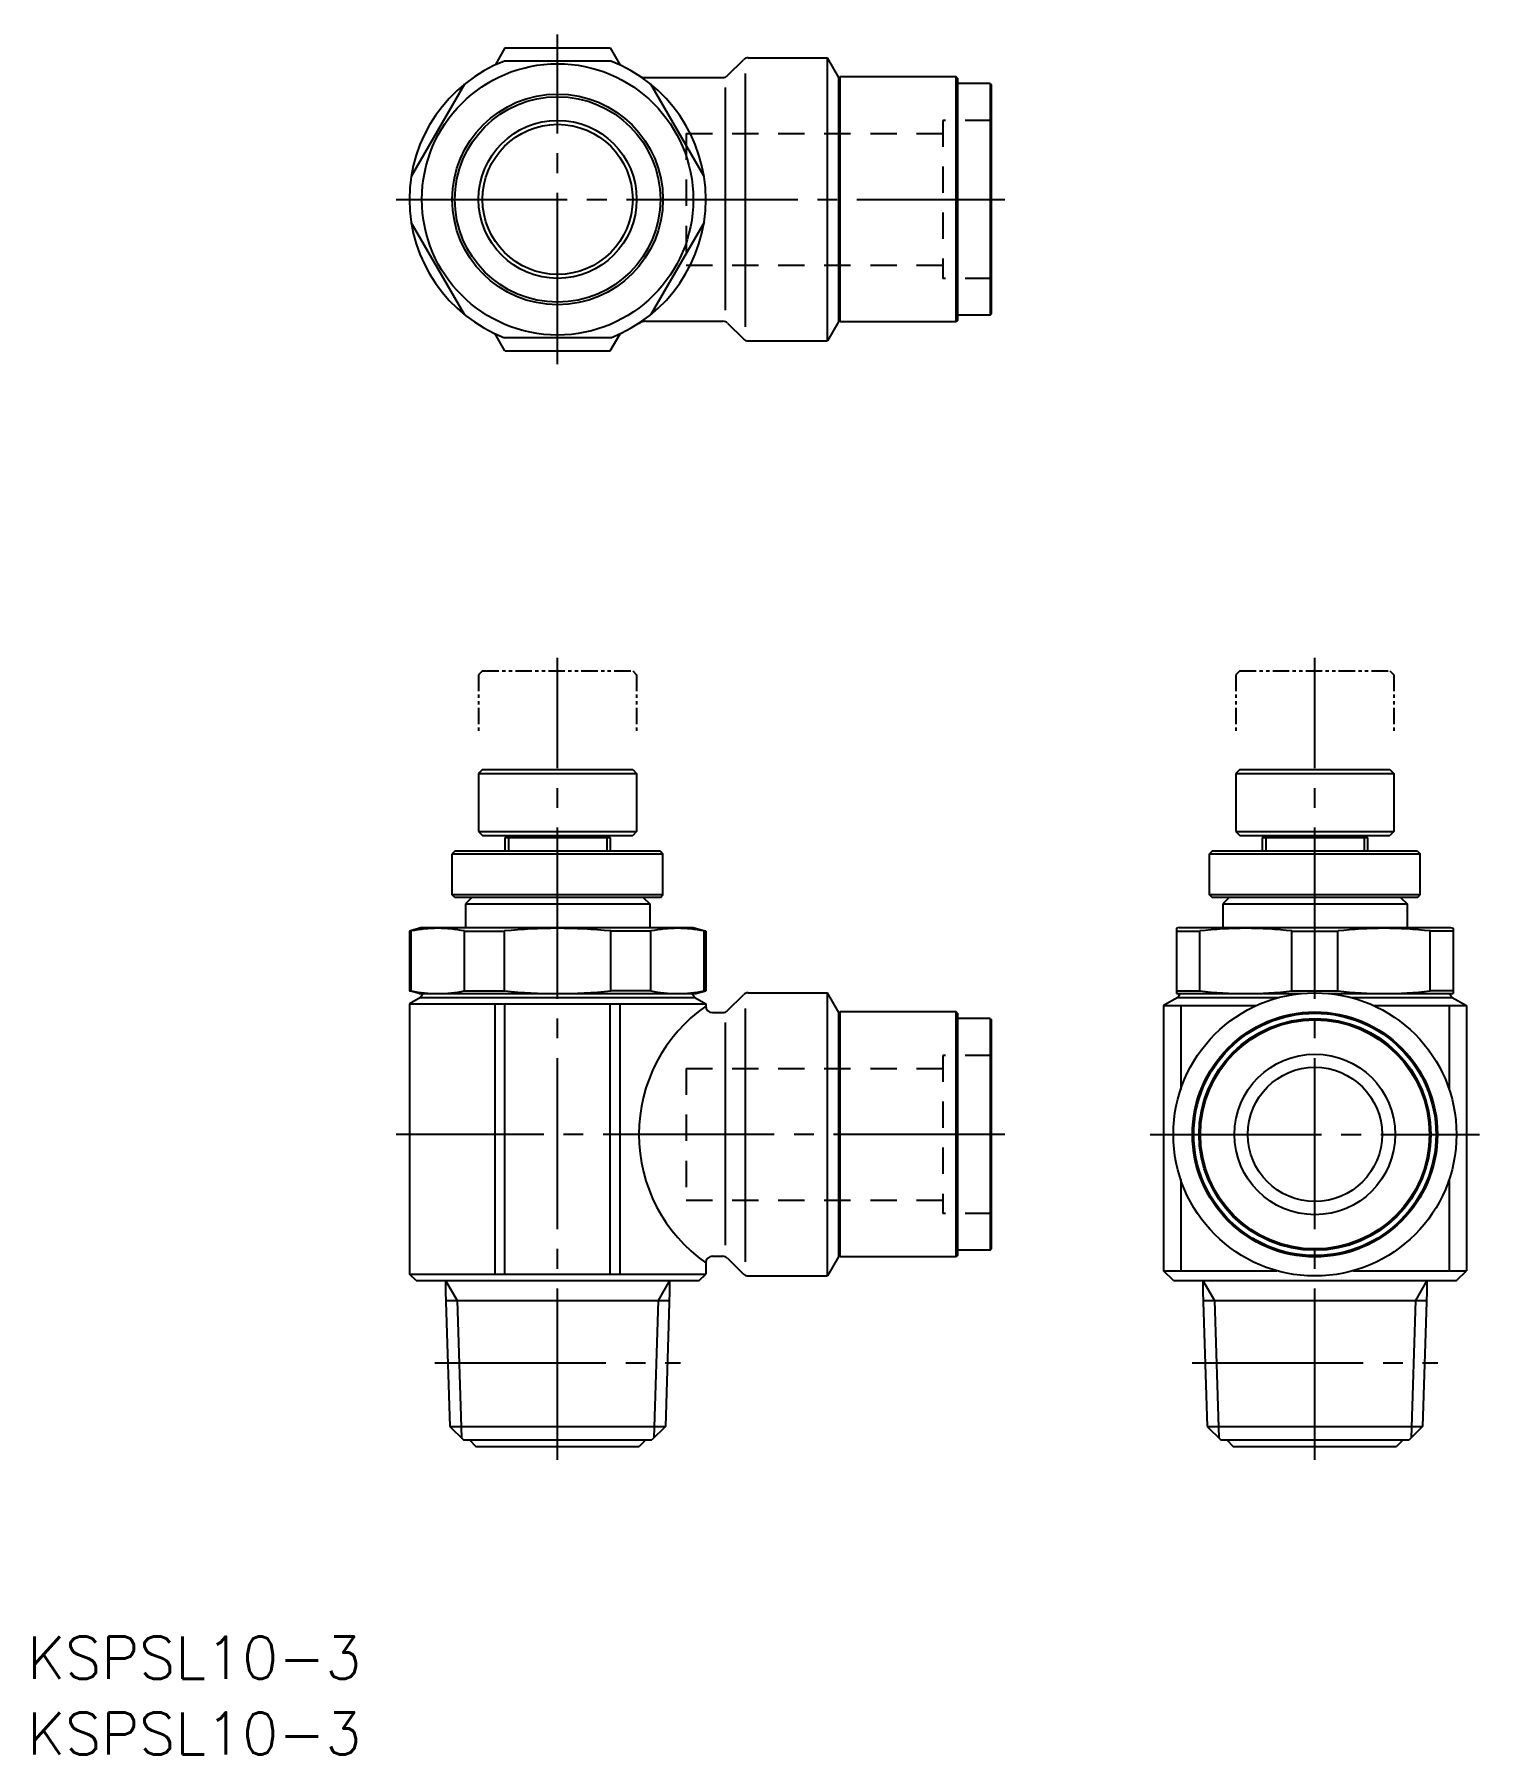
# Model space of a CAD drawing. Extents: x 52 to 162, y 130 to 260.
import ezdxf

# ---------------------------------------------------------------- set-up
doc = ezdxf.new("R2010")
doc.units = 0
for name, pattern in [('CENTER', [17.5, 13, -1.5, 1.5, -1.5]), ('DASHED', [3.5, 2, -1.5]), ('PHANTOM', [2.5, 1.25, -0.25, 0.25, -0.25, 0.25, -0.25])]:
    doc.linetypes.add(name, pattern=pattern)
doc.layers.get('0').update_dxf_attribs({"linetype": 'CONTINUOUS'})
doc.layers.add('CENTER', color=1, linetype='CENTER')
doc.styles.get("Standard").update_dxf_attribs({"font": 'txt.shx', "bigfont": '@extfont2.shx'})

msp = doc.modelspace()

# ---------------------------------------------------------------- linework, layer by layer
at = {"color": 7, "linetype": 'CONTINUOUS'}
for p, q in [((87.78, 259.39), (87.03, 258.09)), ((87.78, 259.39), (95.78, 259.39)), ((95.78, 259.39), (96.53, 258.09)), ((106.24, 258.64), (112.27, 258.64)), ((112.27, 237.14), (112.27, 258.64)), ((113.13, 257.14), (112.27, 258.64)), ((95.82, 258.39), (87.74, 258.39)), ((104.68, 257.29), (105.89, 258.49)), ((106.03, 257.44), (106.03, 238.22)), ((84.71, 256.64), (80.67, 249.64)), ((98.49, 257.14), (104.33, 257.14)), ((102.9, 249.64), (98.86, 256.64)), ((104.53, 239.49), (104.53, 256.39)), ((113.23, 257.19), (113.13, 257.09)), ((113.13, 238.64), (113.13, 257.14)), ((113.23, 238.59), (113.23, 257.19)), ((122.03, 257.19), (113.23, 257.19)), ((122.13, 257.09), (122.03, 257.19)), ((122.03, 238.59), (122.03, 257.19)), ((122.13, 257.09), (122.13, 238.69)), ((124.63, 256.69), (122.13, 256.69)), ((124.63, 256.69), (124.63, 239.09)), ((124.63, 256.69), (124.73, 256.59)), ((124.73, 239.19), (124.73, 256.59)), ((84.71, 239.14), (80.67, 246.14)), ((102.9, 246.14), (98.86, 239.14)), ((124.63, 239.09), (122.13, 239.09)), ((124.63, 239.09), (124.73, 239.19)), ((98.49, 238.64), (104.33, 238.64)), ((104.68, 238.49), (105.89, 237.29)), ((113.13, 238.64), (112.27, 237.14)), ((113.23, 238.59), (113.13, 238.69)), ((122.03, 238.59), (113.23, 238.59)), ((122.13, 238.69), (122.03, 238.59)), ((87.78, 236.39), (87.03, 237.69)), ((95.82, 237.39), (87.74, 237.39)), ((95.78, 236.39), (96.53, 237.69)), ((106.24, 237.14), (112.27, 237.14)), ((87.78, 236.39), (95.78, 236.39)), ((86.08, 204.59), (85.78, 204.29)), ((85.78, 204.29), (97.78, 204.29)), ((85.78, 204.29), (85.78, 199.89)), ((86.08, 204.59), (97.48, 204.59)), ((97.48, 204.59), (97.78, 204.29)), ((97.78, 204.29), (97.78, 199.89)), ((143.58, 204.59), (143.28, 204.29)), ((143.28, 204.29), (143.28, 199.89)), ((143.28, 204.29), (155.28, 204.29)), ((143.58, 204.59), (154.98, 204.59)), ((154.98, 204.59), (155.28, 204.29)), ((155.28, 204.29), (155.28, 199.89)), ((85.78, 199.89), (97.78, 199.89)), ((85.78, 199.89), (86.08, 199.59)), ((97.78, 199.89), (97.48, 199.59)), ((143.28, 199.89), (143.58, 199.59)), ((143.28, 199.89), (155.28, 199.89)), ((155.28, 199.89), (154.98, 199.59)), ((86.08, 199.59), (97.48, 199.59)), ((87.96, 199.59), (87.78, 199.41)), ((95.78, 199.41), (87.78, 199.41)), ((87.78, 199.41), (87.78, 198.39)), ((95.6, 199.59), (95.78, 199.41)), ((95.78, 199.41), (95.78, 198.39)), ((143.58, 199.59), (154.98, 199.59)), ((145.46, 199.59), (145.28, 199.41)), ((145.28, 199.41), (145.28, 198.39)), ((153.28, 199.41), (145.28, 199.41)), ((153.1, 199.59), (153.28, 199.41)), ((153.28, 199.41), (153.28, 198.39)), ((83.98, 198.39), (83.78, 198.19)), ((83.78, 198.19), (99.78, 198.19)), ((83.78, 195.09), (83.78, 198.19)), ((99.58, 198.39), (83.98, 198.39)), ((99.58, 198.39), (99.78, 198.19)), ((99.78, 195.09), (99.78, 198.19)), ((141.48, 198.39), (141.28, 198.19)), ((141.28, 195.09), (141.28, 198.19)), ((141.28, 198.19), (157.28, 198.19)), ((157.08, 198.39), (141.48, 198.39)), ((157.08, 198.39), (157.28, 198.19)), ((157.28, 195.09), (157.28, 198.19)), ((99.78, 195.09), (83.78, 195.09)), ((83.98, 194.89), (83.78, 195.09)), ((99.58, 194.89), (83.98, 194.89)), ((85.28, 194.89), (84.78, 194.39)), ((98.28, 194.89), (98.78, 194.39)), ((99.58, 194.89), (99.78, 195.09)), ((141.48, 194.89), (141.28, 195.09)), ((157.28, 195.09), (141.28, 195.09)), ((157.08, 194.89), (141.48, 194.89)), ((142.78, 194.89), (142.28, 194.39)), ((155.78, 194.89), (156.28, 194.39)), ((157.08, 194.89), (157.28, 195.09)), ((84.78, 194.39), (98.78, 194.39)), ((84.78, 194.39), (84.78, 192.59)), ((98.78, 194.39), (98.78, 192.59)), ((142.28, 194.39), (142.28, 192.59)), ((142.28, 194.39), (156.28, 194.39)), ((156.28, 194.39), (156.28, 192.59)), ((81.48, 192.59), (80.53, 192.33)), ((80.53, 192.33), (80.67, 192.33)), ((80.53, 192.33), (80.53, 187.79)), ((80.67, 187.79), (80.67, 192.33)), ((81.48, 192.59), (102.08, 192.59)), ((84.71, 192.33), (87.74, 192.33)), ((84.71, 187.79), (84.71, 192.33)), ((87.74, 187.79), (87.74, 192.33)), ((98.86, 192.33), (95.82, 192.33)), ((95.82, 187.79), (95.82, 192.33)), ((98.86, 187.79), (98.86, 192.33)), ((102.08, 192.59), (103.03, 192.33)), ((102.9, 187.79), (102.9, 192.33)), ((103.03, 192.33), (102.9, 192.33)), ((103.03, 192.33), (103.03, 187.79)), ((138.98, 192.59), (138.78, 192.54)), ((138.78, 192.54), (138.78, 187.59)), ((138.78, 192.33), (140.53, 192.33)), ((138.98, 192.59), (159.58, 192.59)), ((140.53, 187.79), (140.53, 192.33)), ((147.53, 192.33), (151.03, 192.33)), ((147.53, 187.79), (147.53, 192.33)), ((151.03, 187.79), (151.03, 192.33)), ((158.03, 187.79), (158.03, 192.33)), ((159.78, 192.33), (158.03, 192.33)), ((159.58, 192.59), (159.78, 192.54)), ((159.78, 192.54), (159.78, 187.59)), ((80.53, 187.79), (80.67, 187.79)), ((81.28, 187.59), (80.53, 187.79)), ((81.36, 187.29), (80.53, 186.81)), ((80.53, 186.81), (103.03, 186.81)), ((80.53, 186.81), (80.53, 166.29)), ((81.28, 187.59), (102.28, 187.59)), ((81.57, 187.59), (81.36, 187.29)), ((81.36, 187.29), (102.2, 187.29)), ((84.71, 187.79), (87.74, 187.79)), ((87.03, 166.29), (87.03, 186.81)), ((87.78, 166.29), (87.78, 186.81)), ((95.78, 166.29), (95.78, 186.81)), ((98.86, 187.79), (95.82, 187.79)), ((96.53, 166.29), (96.53, 186.81)), ((101.99, 187.59), (102.2, 187.29)), ((102.2, 187.29), (103.03, 186.81)), ((102.28, 187.59), (103.03, 187.79)), ((103.03, 187.79), (102.9, 187.79)), ((103.03, 186.81), (103.03, 186.64)), ((104.68, 186.29), (105.89, 187.49)), ((106.24, 187.64), (112.27, 187.64)), ((112.27, 166.14), (112.27, 187.64)), ((113.13, 186.14), (112.27, 187.64)), ((138.86, 187.29), (137.78, 186.67)), ((138.78, 187.79), (140.53, 187.79)), ((138.78, 187.59), (148.25, 187.59)), ((139.07, 187.59), (138.86, 187.29)), ((138.86, 187.29), (146.56, 187.29)), ((147.53, 187.79), (151.03, 187.79)), ((150.32, 187.59), (159.78, 187.59)), ((152, 187.29), (159.7, 187.29)), ((159.78, 187.79), (158.03, 187.79)), ((159.49, 187.59), (159.7, 187.29)), ((159.7, 187.29), (160.78, 186.67)), ((103.53, 186.14), (104.33, 186.14)), ((106.03, 186.44), (106.03, 167.22)), ((113.23, 186.19), (113.13, 186.09)), ((113.13, 167.64), (113.13, 186.14)), ((113.23, 167.59), (113.23, 186.19)), ((122.03, 186.19), (113.23, 186.19)), ((122.13, 186.09), (122.03, 186.19)), ((122.03, 167.59), (122.03, 186.19)), ((122.13, 186.09), (122.13, 167.69)), ((124.63, 185.69), (122.13, 185.69)), ((124.63, 185.69), (124.63, 168.09)), ((124.63, 185.69), (124.73, 185.59)), ((124.73, 168.19), (124.73, 185.59)), ((137.78, 186.67), (144.81, 186.67)), ((137.78, 186.67), (137.78, 166.54)), ((139.09, 186.67), (139.09, 180.29)), ((153.75, 186.67), (160.78, 186.67)), ((159.48, 186.67), (159.48, 180.29)), ((160.78, 186.67), (160.78, 166.54)), ((104.53, 168.49), (104.53, 185.39)), ((139.09, 173.49), (139.09, 166.54)), ((159.48, 173.49), (159.48, 166.54)), ((103.53, 167.64), (104.33, 167.64)), ((104.68, 167.49), (105.89, 166.29)), ((113.13, 167.64), (112.27, 166.14)), ((113.23, 167.59), (113.13, 167.69)), ((122.03, 167.59), (113.23, 167.59)), ((122.13, 167.69), (122.03, 167.59)), ((124.63, 168.09), (122.13, 168.09)), ((124.63, 168.09), (124.73, 168.19)), ((80.53, 166.29), (103.03, 166.29)), ((81.03, 165.79), (80.53, 166.29)), ((102.53, 165.79), (103.03, 166.29)), ((103.03, 167.14), (103.03, 166.29)), ((106.24, 166.14), (112.27, 166.14)), ((137.78, 166.54), (146.38, 166.54)), ((138.53, 165.79), (137.78, 166.54)), ((152.19, 166.54), (160.78, 166.54)), ((160.03, 165.79), (160.78, 166.54)), ((81.03, 165.79), (102.53, 165.79)), ((83.28, 165.79), (83.28, 164.95)), ((83.28, 164.95), (83.6, 154.72)), ((100.28, 164.95), (99.96, 154.72)), ((100.28, 165.79), (100.28, 164.95)), ((138.53, 165.79), (160.03, 165.79)), ((140.78, 165.79), (140.78, 164.95)), ((140.78, 164.95), (141.1, 154.72)), ((157.78, 164.95), (157.46, 154.72)), ((157.78, 165.79), (157.78, 164.95)), ((83.3, 164.27), (100.26, 164.27)), ((140.8, 164.27), (157.76, 164.27)), ((83.6, 154.72), (99.96, 154.72)), ((83.6, 154.72), (84.63, 153.69)), ((99.96, 154.72), (98.93, 153.69)), ((141.1, 154.72), (142.13, 153.69)), ((141.1, 154.72), (157.46, 154.72)), ((157.46, 154.72), (156.43, 153.69)), ((84.63, 153.69), (98.93, 153.69)), ((85.08, 153.69), (85.58, 153.19)), ((85.58, 153.19), (97.98, 153.19)), ((98.48, 153.69), (97.98, 153.19)), ((142.13, 153.69), (156.43, 153.69)), ((142.58, 153.69), (143.08, 153.19)), ((143.08, 153.19), (155.48, 153.19)), ((155.98, 153.69), (155.48, 153.19))]:
    msp.add_line(p, q, dxfattribs=at)
at = {"color": 3, "linetype": 'DASHED'}
for p, q in [((124.73, 253.89), (121.03, 253.89)), ((121.03, 253.89), (121.03, 241.89)), ((101.53, 252.89), (101.53, 242.89)), ((101.53, 252.89), (121.03, 252.89)), ((101.53, 242.89), (121.03, 242.89)), ((124.73, 241.89), (121.03, 241.89)), ((124.73, 182.89), (121.03, 182.89)), ((121.03, 182.89), (121.03, 170.89)), ((101.53, 181.89), (101.53, 171.89)), ((101.53, 181.89), (121.03, 181.89)), ((101.53, 171.89), (121.03, 171.89)), ((124.73, 170.89), (121.03, 170.89))]:
    msp.add_line(p, q, dxfattribs=at)
at = {"color": 3, "linetype": 'PHANTOM'}
for p, q in [((86.08, 212.09), (85.78, 211.79)), ((85.78, 211.79), (85.78, 207.39)), ((86.08, 212.09), (97.48, 212.09)), ((97.48, 212.09), (97.78, 211.79)), ((97.78, 211.79), (97.78, 207.39)), ((143.58, 212.09), (143.28, 211.79)), ((143.28, 211.79), (143.28, 207.39)), ((143.58, 212.09), (154.98, 212.09)), ((154.98, 212.09), (155.28, 211.79)), ((155.28, 211.79), (155.28, 207.39))]:
    msp.add_line(p, q, dxfattribs=at)
at = {"color": 3, "linetype": 'CONTINUOUS'}
for p, q in [((88.05, 199.59), (88.05, 198.39)), ((95.51, 199.59), (95.51, 198.39)), ((145.55, 199.59), (145.55, 198.39)), ((153.01, 199.59), (153.01, 198.39)), ((83.28, 165.79), (84.16, 164.27)), ((100.28, 165.79), (99.41, 164.27)), ((140.78, 165.79), (141.66, 164.27)), ((157.78, 165.79), (156.91, 164.27)), ((84.16, 164.27), (84.49, 153.84)), ((99.41, 164.27), (99.08, 153.84)), ((141.66, 164.27), (141.99, 153.84)), ((156.91, 164.27), (156.58, 153.84))]:
    msp.add_line(p, q, dxfattribs=at)
at = {"color": 7, "linetype": 'CONTINUOUS'}
for centre, radius in [((91.78, 247.89), 10.3), ((91.78, 247.89), 8), ((91.78, 247.89), 7.8), ((91.78, 247.89), 6), ((91.78, 247.89), 5.7), ((149.28, 176.89), 10.75), ((149.28, 176.89), 9.3), ((149.28, 176.89), 9.2), ((149.28, 176.89), 8.8), ((149.28, 176.89), 8.7), ((149.28, 176.89), 6.1), ((149.28, 176.89), 5.1)]:
    msp.add_circle(centre, radius, dxfattribs=at)
for centre, radius, start, end in [((106.24, 258.14), 0.5, 90, 135), ((91.78, 247.89), 11.25, 111.0395, 248.9605), ((91.78, 247.89), 11.25, 291.0395, 68.9605), ((98.49, 258.14), 1, 236.7969, 270), ((104.33, 257.64), 0.5, 270, 315), ((98.49, 237.64), 1, 90, 123.2031), ((104.33, 238.14), 0.5, 45, 90), ((106.24, 237.64), 0.5, 225, 270), ((82.69, 182.29), 10.25, 78.634, 101.366), ((91.78, 151.85), 40.69, 84.303, 95.697), ((100.88, 182.29), 10.25, 78.634, 101.366), ((144.03, 162), 30.54, 83.4234, 96.5766), ((154.53, 162), 30.54, 83.4234, 96.5766), ((82.69, 197.84), 10.25, 258.634, 281.366), ((91.78, 228.28), 40.69, 264.303, 275.697), ((100.88, 197.84), 10.25, 258.634, 281.366), ((106.24, 187.14), 0.5, 90, 135), ((144.03, 218.13), 30.54, 263.4234, 276.5766), ((154.53, 218.13), 30.54, 263.4234, 276.5766), ((109.83, 176.89), 11.88, 124.8718, 235.1282), ((103.53, 186.64), 0.5, 180, 270), ((104.33, 186.64), 0.5, 270, 315), ((103.53, 167.14), 0.5, 90, 180), ((104.33, 167.14), 0.5, 45, 90), ((106.24, 166.64), 0.5, 225, 270)]:
    msp.add_arc(centre, radius, start, end, dxfattribs=at)
at = {"layer": 'CENTER', "color": 1, "linetype": 'CENTER'}
for p, q in [((91.78, 235.39), (91.78, 260.42)), ((79.51, 247.89), (125.73, 247.89)), ((91.78, 152.19), (91.78, 213.09)), ((149.28, 152.19), (149.28, 213.09)), ((125.73, 176.89), (79.53, 176.89)), ((136.78, 176.89), (161.78, 176.89)), ((82.45, 159.54), (101.11, 159.54)), ((139.95, 159.54), (158.61, 159.54))]:
    msp.add_line(p, q, dxfattribs=at)

# ---------------------------------------------------------------- texts
at = {"color": 7, "linetype": 'CONTINUOUS'}
for p in [(51.51, 135.56), (51.51, 129.8)]:
    msp.add_text('KSPSL10-3', height=3.2, dxfattribs=at).set_placement(p)

doc.saveas('drawing.dxf')
